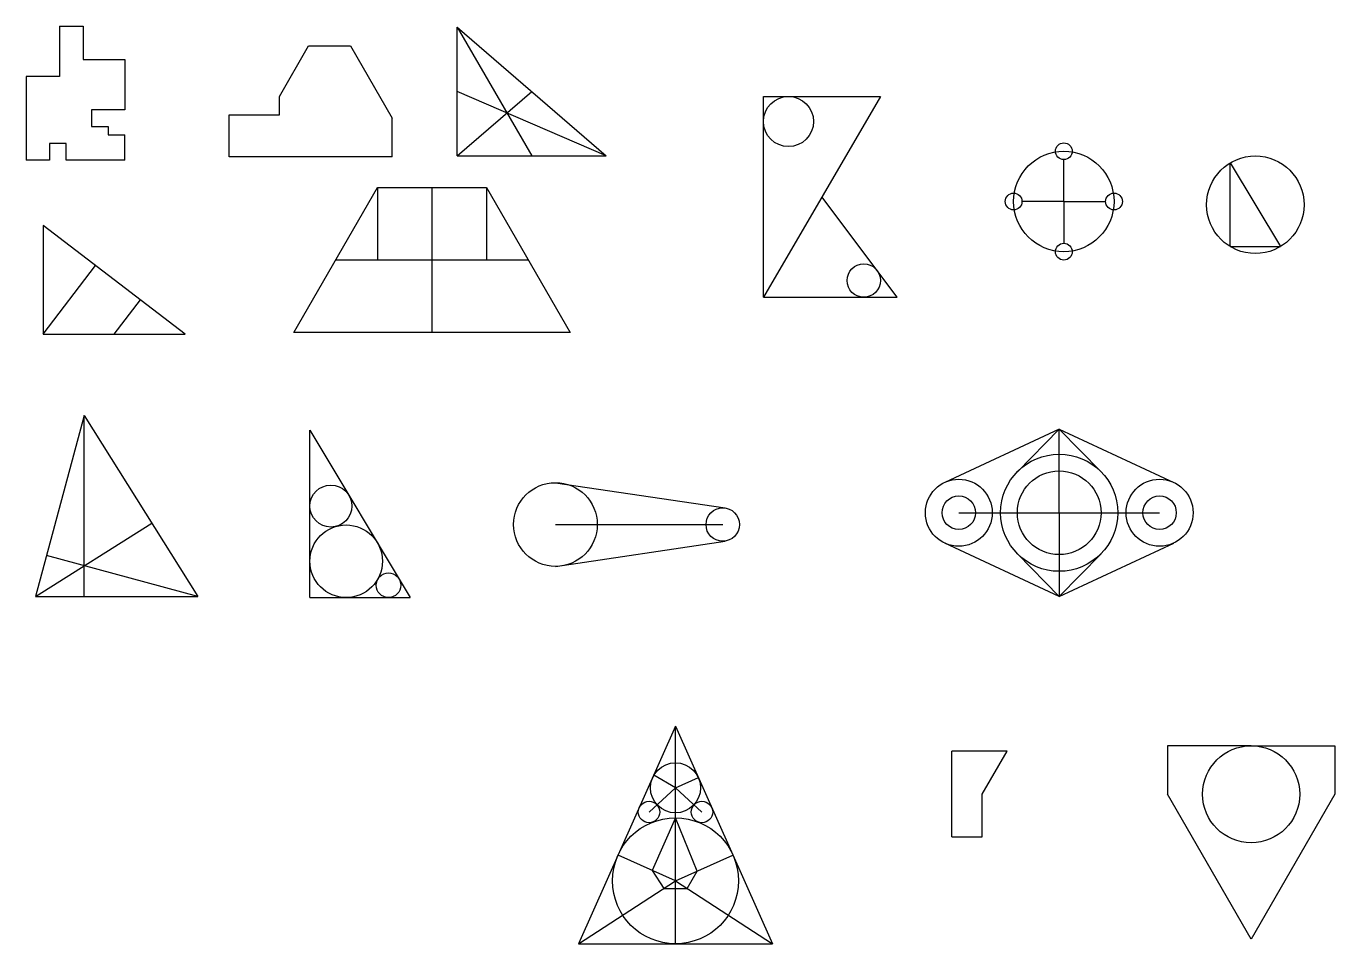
# Model space of a CAD drawing. Header units: millimetres. Extents: x 3 to 3850, y 5 to 5370.
# Drawn here: x 3068 to 3850, y 4821 to 5370 of the extents above; entities outside this region: 1.
import ezdxf

# ---------------------------------------------------------------- set-up
doc = ezdxf.new("R2010")
doc.units = ezdxf.units.MM
doc.header["$MEASUREMENT"] = 0

msp = doc.modelspace()

# ---------------------------------------------------------------- linework, layer by layer
for p, q in [((3088.25, 5369.51), (3102.25, 5369.51)), ((3088.25, 5369.51), (3088.25, 5339.51)), ((3102.25, 5369.51), (3102.25, 5349.51)), ((3325.9, 5292.01), (3325.9, 5369.01)), ((3325.9, 5369.01), (3414.9, 5292.01)), ((3325.9, 5369.01), (3370.4, 5292.01)), ((3219.57, 5327.53), (3237.07, 5357.84)), ((3237.07, 5357.84), (3262.07, 5357.84)), ((3262.07, 5357.84), (3287.07, 5314.54)), ((3102.25, 5349.51), (3127.25, 5349.51)), ((3127.25, 5349.51), (3127.25, 5319.51)), ((3088.25, 5339.51), (3068.25, 5339.51)), ((3068.25, 5339.51), (3068.25, 5289.51)), ((3219.57, 5316.53), (3219.57, 5327.53)), ((3325.9, 5292.01), (3370.4, 5330.51)), ((3414.9, 5292.01), (3325.9, 5330.51)), ((3508.86, 5207.55), (3508.86, 5327.55)), ((3508.86, 5327.55), (3578.86, 5327.55)), ((3578.86, 5327.55), (3508.86, 5207.55)), ((3127.25, 5319.51), (3107.25, 5319.51)), ((3107.25, 5319.51), (3107.25, 5309.51)), ((3189.57, 5291.53), (3189.57, 5316.53)), ((3189.57, 5316.53), (3219.57, 5316.53)), ((3287.07, 5291.53), (3287.07, 5314.54)), ((3107.25, 5309.51), (3117.25, 5309.51)), ((3117.25, 5309.51), (3117.25, 5304.51)), ((3117.25, 5304.51), (3127.25, 5304.51)), ((3127.25, 5289.51), (3127.25, 5304.51)), ((3092.25, 5299.51), (3082.25, 5299.51)), ((3082.25, 5299.51), (3082.25, 5289.51)), ((3092.25, 5289.51), (3092.25, 5299.51)), ((3082.25, 5289.51), (3068.25, 5289.51)), ((3127.25, 5289.51), (3092.25, 5289.51)), ((3287.07, 5291.53), (3189.57, 5291.53)), ((3325.9, 5292.01), (3414.9, 5292.01)), ((3688.44, 5264.78), (3688.44, 5289.78)), ((3787.9, 5237.83), (3787.9, 5287.83)), ((3787.9, 5287.83), (3817.9, 5237.83)), ((3228.29, 5186.59), (3278.29, 5273.19)), ((3278.29, 5273.19), (3343.29, 5273.19)), ((3278.29, 5273.19), (3278.29, 5229.89)), ((3310.79, 5273.19), (3310.79, 5186.59)), ((3343.29, 5273.19), (3393.29, 5186.59)), ((3343.29, 5273.19), (3343.29, 5229.89)), ((3588.86, 5207.55), (3543.86, 5267.55)), ((3688.44, 5264.78), (3663.44, 5264.78)), ((3688.44, 5264.78), (3713.44, 5264.78)), ((3688.44, 5264.78), (3688.44, 5239.78)), ((3078.32, 5250.51), (3078.32, 5185.51)), ((3163.32, 5185.51), (3078.32, 5250.51)), ((3787.9, 5237.83), (3817.9, 5237.83)), ((3078.32, 5185.51), (3109.68, 5226.52)), ((3253.29, 5229.89), (3368.29, 5229.89)), ((3120.82, 5185.51), (3136.5, 5206.01)), ((3508.86, 5207.55), (3588.86, 5207.55)), ((3393.29, 5186.59), (3228.29, 5186.59)), ((3078.32, 5185.51), (3163.32, 5185.51)), ((3102.92, 5136.85), (3073.88, 5028.85)), ((3102.92, 5028.85), (3102.92, 5136.85)), ((3102.92, 5136.85), (3170.88, 5028.85)), ((3237.82, 5028.12), (3237.82, 5128.12)), ((3237.82, 5128.12), (3297.82, 5028.12)), ((3685.68, 5128.82), (3617.24, 5096.96)), ((3685.68, 5128.82), (3660.69, 5103.32)), ((3685.68, 5078.82), (3685.68, 5128.82)), ((3685.68, 5128.82), (3710.68, 5103.32)), ((3685.68, 5128.82), (3754.13, 5096.96)), ((3384.58, 5096.77), (3486.05, 5081.67)), ((3625.68, 5078.82), (3745.68, 5078.82)), ((3685.68, 5078.82), (3685.68, 5028.82)), ((3073.88, 5028.85), (3143.37, 5072.58)), ((3384.58, 5071.77), (3484.58, 5071.77)), ((3384.58, 5046.77), (3486.05, 5061.88)), ((3685.68, 5028.82), (3617.24, 5060.69)), ((3685.68, 5028.82), (3754.13, 5060.69)), ((3170.88, 5028.85), (3080.42, 5053.17)), ((3685.68, 5028.82), (3660.69, 5054.32)), ((3685.68, 5028.82), (3710.68, 5054.32)), ((3073.88, 5028.85), (3170.88, 5028.85)), ((3237.82, 5028.12), (3297.82, 5028.12)), ((3456.35, 4951.26), (3398.35, 4821.26)), ((3456.35, 4821.26), (3456.35, 4951.26)), ((3456.35, 4951.26), (3514.35, 4821.26)), ((3621.58, 4885.16), (3621.58, 4936.39)), ((3654.52, 4936.39), (3621.58, 4936.39)), ((3639.73, 4910.77), (3654.52, 4936.39)), ((3800.42, 4939.64), (3750.42, 4939.64)), ((3750.42, 4939.64), (3750.42, 4910.64)), ((3800.42, 4939.64), (3850.42, 4939.64)), ((3850.42, 4939.64), (3850.42, 4910.64)), ((3456.35, 4914.45), (3443.35, 4921.95)), ((3456.35, 4914.45), (3470.04, 4920.56)), ((3440.51, 4900.01), (3456.35, 4914.45)), ((3456.35, 4914.45), (3472.18, 4900.01)), ((3639.73, 4885.16), (3639.73, 4910.77)), ((3800.42, 4824.04), (3750.42, 4910.64)), ((3850.42, 4910.64), (3800.42, 4824.04)), ((3456.35, 4896.53), (3442.34, 4865.14)), ((3469.31, 4864.68), (3456.35, 4896.53)), ((3621.58, 4885.16), (3639.73, 4885.16)), ((3456.35, 4858.9), (3421.98, 4874.23)), ((3456.35, 4858.9), (3490.71, 4874.23)), ((3442.34, 4865.14), (3449.34, 4854.35)), ((3398.35, 4821.26), (3456.35, 4858.9)), ((3456.35, 4858.9), (3514.35, 4821.26)), ((3463.35, 4854.35), (3469.31, 4864.68)), ((3449.34, 4854.35), (3463.35, 4854.35)), ((3398.35, 4821.26), (3514.35, 4821.26)), ((3.05, 4.94), (13.05, 4.94))]:
    msp.add_line(p, q)
for centre, radius in [((3523.86, 5312.55), 15), ((3688.44, 5294.78), 5), ((3688.44, 5264.78), 30), ((3802.9, 5262.83), 29.15), ((3658.44, 5264.78), 5), ((3718.44, 5264.78), 5), ((3688.44, 5234.78), 5), ((3568.86, 5217.55), 10), ((3685.68, 5078.82), 35), ((3685.68, 5078.82), 25), ((3250.37, 5082.8), 12.55), ((3384.58, 5071.77), 25), ((3625.68, 5078.82), 20), ((3745.68, 5078.82), 20), ((3625.68, 5078.82), 10), ((3745.68, 5078.82), 10), ((3484.58, 5071.77), 10), ((3259.51, 5049.81), 21.69), ((3284.8, 5035.49), 7.37), ((3800.42, 4910.64), 29), ((3456.35, 4914.45), 15), ((3440.51, 4900.01), 6.42), ((3472.18, 4900.01), 6.42), ((3456.35, 4858.9), 37.63)]:
    msp.add_circle(centre, radius)

doc.saveas('drawing.dxf')
